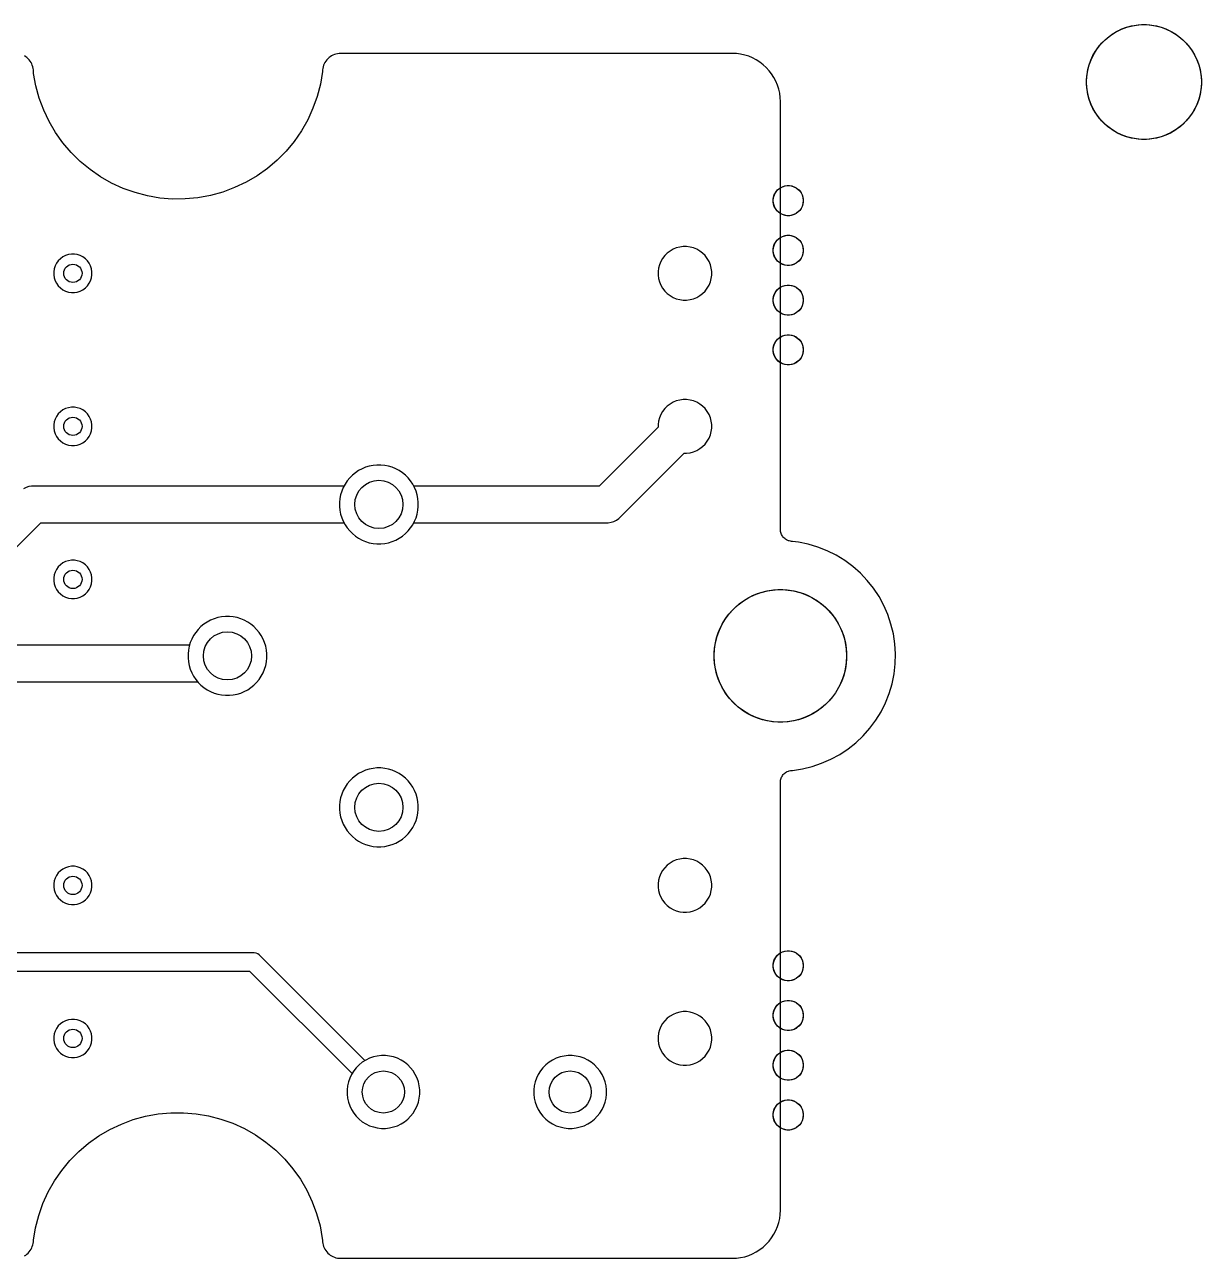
# Model space of a CAD drawing. Header units: millimetres. Extents: x -67 to 27, y -115 to 12.
# Drawn here: x 7.45 to 26.99, y -10 to 10.48 of the extents above; entities that cross this region are included whole.
import ezdxf

# ---------------------------------------------------------------- set-up
doc = ezdxf.new("R2010")
doc.units = ezdxf.units.MM

msp = doc.modelspace()

# ---------------------------------------------------------------- linework, layer by layer
at = {"layer": '16_copper'}
for points in [[(18.502, 5.913), (18.558, 5.928), (18.612, 5.95), (18.662, 5.98), (18.709, 6.015), (18.75, 6.056), (18.785, 6.103), (18.815, 6.153), (18.837, 6.207), (18.852, 6.263), (18.86, 6.321), (18.86, 6.379), (18.852, 6.437), (18.837, 6.493), (18.815, 6.547), (18.785, 6.597), (18.75, 6.644), (18.709, 6.685), (18.662, 6.72), (18.612, 6.75), (18.558, 6.772), (18.502, 6.787), (18.444, 6.795), (18.386, 6.795), (18.328, 6.787), (18.272, 6.772), (18.218, 6.75), (18.168, 6.72), (18.121, 6.685), (18.08, 6.644), (18.045, 6.597), (18.015, 6.547), (17.993, 6.493), (17.978, 6.437), (17.971, 6.379), (17.971, 6.321), (17.978, 6.263), (17.993, 6.207), (18.015, 6.153), (18.045, 6.103), (18.08, 6.056), (18.121, 6.015), (18.168, 5.98), (18.218, 5.95), (18.272, 5.928), (18.328, 5.913), (18.386, 5.905), (18.444, 5.905)], [(8.329, 6.04), (8.377, 6.056), (8.421, 6.078), (8.462, 6.108), (8.497, 6.143), (8.527, 6.184), (8.549, 6.228), (8.565, 6.276), (8.572, 6.325), (8.572, 6.375), (8.565, 6.424), (8.549, 6.472), (8.527, 6.516), (8.497, 6.557), (8.462, 6.592), (8.421, 6.622), (8.377, 6.644), (8.329, 6.66), (8.28, 6.668), (8.23, 6.668), (8.181, 6.66), (8.133, 6.644), (8.089, 6.622), (8.048, 6.592), (8.013, 6.557), (7.983, 6.516), (7.961, 6.472), (7.945, 6.424), (7.938, 6.375), (7.938, 6.325), (7.945, 6.276), (7.961, 6.228), (7.983, 6.184), (8.013, 6.143), (8.048, 6.108), (8.089, 6.078), (8.133, 6.056), (8.181, 6.04), (8.23, 6.033), (8.28, 6.033)], [(8.329, 3.5), (8.377, 3.516), (8.421, 3.538), (8.462, 3.568), (8.497, 3.603), (8.527, 3.644), (8.549, 3.688), (8.565, 3.736), (8.572, 3.785), (8.572, 3.835), (8.565, 3.884), (8.549, 3.932), (8.527, 3.976), (8.497, 4.017), (8.462, 4.052), (8.421, 4.082), (8.377, 4.104), (8.329, 4.12), (8.28, 4.128), (8.23, 4.128), (8.181, 4.12), (8.133, 4.104), (8.089, 4.082), (8.048, 4.052), (8.013, 4.017), (7.983, 3.976), (7.961, 3.932), (7.945, 3.884), (7.938, 3.835), (7.938, 3.785), (7.945, 3.736), (7.961, 3.688), (7.983, 3.644), (8.013, 3.603), (8.048, 3.568), (8.089, 3.538), (8.133, 3.516), (8.181, 3.5), (8.23, 3.493), (8.28, 3.493)], [(8.329, 0.96), (8.377, 0.976), (8.421, 0.998), (8.462, 1.028), (8.497, 1.063), (8.527, 1.104), (8.549, 1.148), (8.565, 1.196), (8.572, 1.245), (8.572, 1.295), (8.565, 1.344), (8.549, 1.392), (8.527, 1.436), (8.497, 1.477), (8.462, 1.512), (8.421, 1.542), (8.377, 1.564), (8.329, 1.58), (8.28, 1.588), (8.23, 1.588), (8.181, 1.58), (8.133, 1.564), (8.089, 1.542), (8.048, 1.512), (8.013, 1.477), (7.983, 1.436), (7.961, 1.392), (7.945, 1.344), (7.938, 1.295), (7.938, 1.245), (7.945, 1.196), (7.961, 1.148), (7.983, 1.104), (8.013, 1.063), (8.048, 1.028), (8.089, 0.998), (8.133, 0.976), (8.181, 0.96), (8.23, 0.953), (8.28, 0.953)], [(10.917, -0.648), (10.98, -0.635), (11.041, -0.617), (11.1, -0.592), (11.157, -0.562), (11.211, -0.526), (11.26, -0.485), (11.306, -0.44), (11.346, -0.39), (11.382, -0.337), (11.412, -0.28), (11.437, -0.221), (11.456, -0.159), (11.468, -0.096), (11.475, -0.032), (11.475, 0.032), (11.468, 0.096), (11.456, 0.159), (11.437, 0.221), (11.412, 0.28), (11.382, 0.337), (11.346, 0.39), (11.306, 0.44), (11.26, 0.485), (11.211, 0.526), (11.157, 0.562), (11.1, 0.592), (11.041, 0.617), (10.98, 0.635), (10.917, 0.648), (10.853, 0.654), (10.788, 0.654), (10.724, 0.648), (10.661, 0.635), (10.6, 0.617), (10.541, 0.592), (10.484, 0.562), (10.43, 0.526), (10.381, 0.485), (10.335, 0.44), (10.295, 0.39), (10.259, 0.337), (10.229, 0.28), (10.204, 0.221), (10.185, 0.159), (10.173, 0.096), (10.167, 0.032), (10.167, -0.032), (10.173, -0.096), (10.185, -0.159), (10.204, -0.221), (10.229, -0.28), (10.259, -0.337), (10.295, -0.39), (10.335, -0.44), (10.381, -0.485), (10.43, -0.526), (10.484, -0.562), (10.541, -0.592), (10.6, -0.617), (10.661, -0.635), (10.724, -0.648), (10.788, -0.654), (10.853, -0.654)], [(13.431, -3.162), (13.494, -3.15), (13.556, -3.131), (13.615, -3.106), (13.672, -3.076), (13.725, -3.04), (13.775, -3), (13.82, -2.954), (13.861, -2.905), (13.897, -2.851), (13.927, -2.794), (13.952, -2.735), (13.97, -2.674), (13.983, -2.611), (13.989, -2.547), (13.989, -2.482), (13.983, -2.418), (13.97, -2.355), (13.952, -2.294), (13.927, -2.235), (13.897, -2.178), (13.861, -2.124), (13.82, -2.075), (13.775, -2.029), (13.725, -1.989), (13.672, -1.953), (13.615, -1.923), (13.556, -1.898), (13.494, -1.879), (13.431, -1.867), (13.367, -1.86), (13.303, -1.86), (13.239, -1.867), (13.176, -1.879), (13.114, -1.898), (13.055, -1.923), (12.998, -1.953), (12.945, -1.989), (12.895, -2.029), (12.85, -2.075), (12.809, -2.124), (12.773, -2.178), (12.743, -2.235), (12.718, -2.294), (12.7, -2.355), (12.687, -2.418), (12.681, -2.482), (12.681, -2.547), (12.687, -2.611), (12.7, -2.674), (12.718, -2.735), (12.743, -2.794), (12.773, -2.851), (12.809, -2.905), (12.85, -2.954), (12.895, -3), (12.945, -3.04), (12.998, -3.076), (13.055, -3.106), (13.114, -3.131), (13.176, -3.15), (13.239, -3.162), (13.303, -3.168), (13.367, -3.168)], [(18.502, -4.247), (18.558, -4.232), (18.612, -4.21), (18.662, -4.18), (18.709, -4.145), (18.75, -4.104), (18.785, -4.057), (18.815, -4.007), (18.837, -3.953), (18.852, -3.897), (18.86, -3.839), (18.86, -3.781), (18.852, -3.723), (18.837, -3.667), (18.815, -3.613), (18.785, -3.563), (18.75, -3.516), (18.709, -3.475), (18.662, -3.44), (18.612, -3.41), (18.558, -3.388), (18.502, -3.373), (18.444, -3.366), (18.386, -3.366), (18.328, -3.373), (18.272, -3.388), (18.218, -3.41), (18.168, -3.44), (18.121, -3.475), (18.08, -3.516), (18.045, -3.563), (18.015, -3.613), (17.993, -3.667), (17.978, -3.723), (17.971, -3.781), (17.971, -3.839), (17.978, -3.897), (17.993, -3.953), (18.015, -4.007), (18.045, -4.057), (18.08, -4.104), (18.121, -4.145), (18.168, -4.18), (18.218, -4.21), (18.272, -4.232), (18.328, -4.247), (18.386, -4.255), (18.444, -4.255)], [(8.329, -4.12), (8.377, -4.104), (8.421, -4.082), (8.462, -4.052), (8.497, -4.017), (8.527, -3.976), (8.549, -3.932), (8.565, -3.884), (8.572, -3.835), (8.572, -3.785), (8.565, -3.736), (8.549, -3.688), (8.527, -3.644), (8.497, -3.603), (8.462, -3.568), (8.421, -3.538), (8.377, -3.516), (8.329, -3.5), (8.28, -3.493), (8.23, -3.493), (8.181, -3.5), (8.133, -3.516), (8.089, -3.538), (8.048, -3.568), (8.013, -3.603), (7.983, -3.644), (7.961, -3.688), (7.945, -3.736), (7.938, -3.785), (7.938, -3.835), (7.945, -3.884), (7.961, -3.932), (7.983, -3.976), (8.013, -4.017), (8.048, -4.052), (8.089, -4.082), (8.133, -4.104), (8.181, -4.12), (8.23, -4.128), (8.28, -4.128)], [(18.502, -6.787), (18.558, -6.772), (18.612, -6.75), (18.662, -6.72), (18.709, -6.685), (18.75, -6.644), (18.785, -6.597), (18.815, -6.547), (18.837, -6.493), (18.852, -6.437), (18.86, -6.379), (18.86, -6.321), (18.852, -6.263), (18.837, -6.207), (18.815, -6.153), (18.785, -6.103), (18.75, -6.056), (18.709, -6.015), (18.662, -5.98), (18.612, -5.95), (18.558, -5.928), (18.502, -5.913), (18.444, -5.905), (18.386, -5.905), (18.328, -5.913), (18.272, -5.928), (18.218, -5.95), (18.168, -5.98), (18.121, -6.015), (18.08, -6.056), (18.045, -6.103), (18.015, -6.153), (17.993, -6.207), (17.978, -6.263), (17.971, -6.321), (17.971, -6.379), (17.978, -6.437), (17.993, -6.493), (18.015, -6.547), (18.045, -6.597), (18.08, -6.644), (18.121, -6.685), (18.168, -6.72), (18.218, -6.75), (18.272, -6.772), (18.328, -6.787), (18.386, -6.795), (18.444, -6.795)], [(8.329, -6.66), (8.377, -6.644), (8.421, -6.622), (8.462, -6.592), (8.497, -6.557), (8.527, -6.516), (8.549, -6.472), (8.565, -6.424), (8.572, -6.375), (8.572, -6.325), (8.565, -6.276), (8.549, -6.228), (8.527, -6.184), (8.497, -6.143), (8.462, -6.108), (8.421, -6.078), (8.377, -6.056), (8.329, -6.04), (8.28, -6.033), (8.23, -6.033), (8.181, -6.04), (8.133, -6.056), (8.089, -6.078), (8.048, -6.108), (8.013, -6.143), (7.983, -6.184), (7.961, -6.228), (7.945, -6.276), (7.938, -6.325), (7.938, -6.375), (7.945, -6.424), (7.961, -6.472), (7.983, -6.516), (8.013, -6.557), (8.048, -6.592), (8.089, -6.622), (8.133, -6.644), (8.181, -6.66), (8.23, -6.668), (8.28, -6.668)], [(16.611, -7.835), (16.677, -7.82), (16.742, -7.798), (16.803, -7.768), (16.86, -7.732), (16.913, -7.69), (16.961, -7.642), (17.003, -7.589), (17.039, -7.532), (17.069, -7.471), (17.091, -7.406), (17.106, -7.34), (17.114, -7.273), (17.114, -7.205), (17.106, -7.138), (17.091, -7.072), (17.069, -7.007), (17.039, -6.946), (17.003, -6.889), (16.961, -6.836), (16.913, -6.788), (16.86, -6.746), (16.803, -6.71), (16.742, -6.68), (16.677, -6.658), (16.611, -6.643), (16.544, -6.635), (16.476, -6.635), (16.409, -6.643), (16.343, -6.658), (16.278, -6.68), (16.217, -6.71), (16.16, -6.746), (16.107, -6.788), (16.059, -6.836), (16.017, -6.889), (15.981, -6.946), (15.951, -7.007), (15.929, -7.072), (15.914, -7.138), (15.906, -7.205), (15.906, -7.273), (15.914, -7.34), (15.929, -7.406), (15.951, -7.471), (15.981, -7.532), (16.017, -7.589), (16.059, -7.642), (16.107, -7.69), (16.16, -7.732), (16.217, -7.768), (16.278, -7.798), (16.343, -7.82), (16.409, -7.835), (16.476, -7.843), (16.544, -7.843)]]:
    msp.add_lwpolyline(points, close=True, dxfattribs=at)
for points in [[(3.374, -2.137), (7.721, 2.21), (12.756, 2.21), (12.773, 2.178), (12.809, 2.124), (12.85, 2.075), (12.895, 2.029), (12.945, 1.989), (12.998, 1.953), (13.055, 1.923), (13.114, 1.898), (13.176, 1.879), (13.239, 1.867), (13.303, 1.86), (13.367, 1.86), (13.431, 1.867), (13.494, 1.879), (13.556, 1.898), (13.615, 1.923), (13.672, 1.953), (13.725, 1.989), (13.775, 2.029), (13.82, 2.075), (13.861, 2.124), (13.897, 2.178), (13.914, 2.21), (17.143, 2.21), (17.191, 2.217), (17.236, 2.232), (17.279, 2.254), (17.318, 2.282), (18.402, 3.366), (18.444, 3.366), (18.502, 3.373), (18.558, 3.388), (18.612, 3.41), (18.662, 3.44), (18.709, 3.475), (18.75, 3.516), (18.785, 3.563), (18.815, 3.613), (18.837, 3.667), (18.852, 3.723), (18.86, 3.781), (18.86, 3.839), (18.852, 3.897), (18.837, 3.953), (18.815, 4.007), (18.785, 4.057), (18.75, 4.104), (18.709, 4.145), (18.662, 4.18), (18.612, 4.21), (18.558, 4.232), (18.502, 4.247), (18.444, 4.255), (18.386, 4.255), (18.328, 4.247), (18.272, 4.232), (18.218, 4.21), (18.168, 4.18), (18.121, 4.145), (18.08, 4.104), (18.045, 4.057), (18.015, 4.007), (17.993, 3.953), (17.978, 3.897), (17.971, 3.839), (17.971, 3.797), (16.993, 2.819), (13.914, 2.819), (13.897, 2.851), (13.861, 2.905), (13.82, 2.954), (13.775, 3), (13.725, 3.04), (13.672, 3.076), (13.615, 3.106), (13.556, 3.131), (13.494, 3.15), (13.431, 3.162), (13.367, 3.168), (13.303, 3.168), (13.239, 3.162), (13.176, 3.15), (13.114, 3.131), (13.055, 3.106), (12.998, 3.076), (12.945, 3.04), (12.895, 3), (12.85, 2.954), (12.809, 2.905), (12.773, 2.851), (12.756, 2.819), (7.57, 2.819), (7.523, 2.812), (7.477, 2.797), (7.435, 2.775)], [(1.295, -5.232), (11.188, -5.232), (12.889, -6.933), (12.881, -6.946), (12.851, -7.007), (12.829, -7.072), (12.814, -7.138), (12.806, -7.205), (12.806, -7.273), (12.814, -7.34), (12.829, -7.406), (12.851, -7.471), (12.881, -7.532), (12.917, -7.589), (12.959, -7.642), (13.007, -7.69), (13.06, -7.732), (13.117, -7.768), (13.178, -7.798), (13.243, -7.82), (13.309, -7.835), (13.376, -7.843), (13.444, -7.843), (13.511, -7.835), (13.577, -7.82), (13.642, -7.798), (13.703, -7.768), (13.76, -7.732), (13.813, -7.69), (13.861, -7.642), (13.903, -7.589), (13.939, -7.532), (13.969, -7.471), (13.991, -7.406), (14.006, -7.34), (14.014, -7.273), (14.014, -7.205), (14.006, -7.138), (13.991, -7.072), (13.969, -7.007), (13.939, -6.946), (13.903, -6.889), (13.861, -6.836), (13.813, -6.788), (13.76, -6.746), (13.703, -6.71), (13.642, -6.68), (13.577, -6.658), (13.511, -6.643), (13.444, -6.635), (13.376, -6.635), (13.309, -6.643), (13.243, -6.658), (13.178, -6.68), (13.117, -6.71), (13.104, -6.718), (11.348, -4.962), (11.323, -4.945), (11.295, -4.933), (11.266, -4.928), (1.295, -4.928)]]:
    msp.add_lwpolyline(points, dxfattribs=at)
at = {"layer": '1_copper'}
for points in [[(8.329, 6.04), (8.377, 6.056), (8.421, 6.078), (8.462, 6.108), (8.497, 6.143), (8.527, 6.184), (8.549, 6.228), (8.565, 6.276), (8.572, 6.325), (8.572, 6.375), (8.565, 6.424), (8.549, 6.472), (8.527, 6.516), (8.497, 6.557), (8.462, 6.592), (8.421, 6.622), (8.377, 6.644), (8.329, 6.66), (8.28, 6.668), (8.23, 6.668), (8.181, 6.66), (8.133, 6.644), (8.089, 6.622), (8.048, 6.592), (8.013, 6.557), (7.983, 6.516), (7.961, 6.472), (7.945, 6.424), (7.938, 6.375), (7.938, 6.325), (7.945, 6.276), (7.961, 6.228), (7.983, 6.184), (8.013, 6.143), (8.048, 6.108), (8.089, 6.078), (8.133, 6.056), (8.181, 6.04), (8.23, 6.033), (8.28, 6.033)], [(8.329, 3.5), (8.377, 3.516), (8.421, 3.538), (8.462, 3.568), (8.497, 3.603), (8.527, 3.644), (8.549, 3.688), (8.565, 3.736), (8.572, 3.785), (8.572, 3.835), (8.565, 3.884), (8.549, 3.932), (8.527, 3.976), (8.497, 4.017), (8.462, 4.052), (8.421, 4.082), (8.377, 4.104), (8.329, 4.12), (8.28, 4.128), (8.23, 4.128), (8.181, 4.12), (8.133, 4.104), (8.089, 4.082), (8.048, 4.052), (8.013, 4.017), (7.983, 3.976), (7.961, 3.932), (7.945, 3.884), (7.938, 3.835), (7.938, 3.785), (7.945, 3.736), (7.961, 3.688), (7.983, 3.644), (8.013, 3.603), (8.048, 3.568), (8.089, 3.538), (8.133, 3.516), (8.181, 3.5), (8.23, 3.493), (8.28, 3.493)], [(13.431, 1.867), (13.494, 1.879), (13.556, 1.898), (13.615, 1.923), (13.672, 1.953), (13.725, 1.989), (13.775, 2.029), (13.82, 2.075), (13.861, 2.124), (13.897, 2.178), (13.927, 2.235), (13.952, 2.294), (13.97, 2.355), (13.983, 2.418), (13.989, 2.482), (13.989, 2.547), (13.983, 2.611), (13.97, 2.674), (13.952, 2.735), (13.927, 2.794), (13.897, 2.851), (13.861, 2.905), (13.82, 2.954), (13.775, 3), (13.725, 3.04), (13.672, 3.076), (13.615, 3.106), (13.556, 3.131), (13.494, 3.15), (13.431, 3.162), (13.367, 3.168), (13.303, 3.168), (13.239, 3.162), (13.176, 3.15), (13.114, 3.131), (13.055, 3.106), (12.998, 3.076), (12.945, 3.04), (12.895, 3), (12.85, 2.954), (12.809, 2.905), (12.773, 2.851), (12.743, 2.794), (12.718, 2.735), (12.7, 2.674), (12.687, 2.611), (12.681, 2.547), (12.681, 2.482), (12.687, 2.418), (12.7, 2.355), (12.718, 2.294), (12.743, 2.235), (12.773, 2.178), (12.809, 2.124), (12.85, 2.075), (12.895, 2.029), (12.945, 1.989), (12.998, 1.953), (13.055, 1.923), (13.114, 1.898), (13.176, 1.879), (13.239, 1.867), (13.303, 1.86), (13.367, 1.86)], [(8.329, 0.96), (8.377, 0.976), (8.421, 0.998), (8.462, 1.028), (8.497, 1.063), (8.527, 1.104), (8.549, 1.148), (8.565, 1.196), (8.572, 1.245), (8.572, 1.295), (8.565, 1.344), (8.549, 1.392), (8.527, 1.436), (8.497, 1.477), (8.462, 1.512), (8.421, 1.542), (8.377, 1.564), (8.329, 1.58), (8.28, 1.588), (8.23, 1.588), (8.181, 1.58), (8.133, 1.564), (8.089, 1.542), (8.048, 1.512), (8.013, 1.477), (7.983, 1.436), (7.961, 1.392), (7.945, 1.344), (7.938, 1.295), (7.938, 1.245), (7.945, 1.196), (7.961, 1.148), (7.983, 1.104), (8.013, 1.063), (8.048, 1.028), (8.089, 0.998), (8.133, 0.976), (8.181, 0.96), (8.23, 0.953), (8.28, 0.953)], [(13.431, -3.162), (13.494, -3.15), (13.556, -3.131), (13.615, -3.106), (13.672, -3.076), (13.725, -3.04), (13.775, -3), (13.82, -2.954), (13.861, -2.905), (13.897, -2.851), (13.927, -2.794), (13.952, -2.735), (13.97, -2.674), (13.983, -2.611), (13.989, -2.547), (13.989, -2.482), (13.983, -2.418), (13.97, -2.355), (13.952, -2.294), (13.927, -2.235), (13.897, -2.178), (13.861, -2.124), (13.82, -2.075), (13.775, -2.029), (13.725, -1.989), (13.672, -1.953), (13.615, -1.923), (13.556, -1.898), (13.494, -1.879), (13.431, -1.867), (13.367, -1.86), (13.303, -1.86), (13.239, -1.867), (13.176, -1.879), (13.114, -1.898), (13.055, -1.923), (12.998, -1.953), (12.945, -1.989), (12.895, -2.029), (12.85, -2.075), (12.809, -2.124), (12.773, -2.178), (12.743, -2.235), (12.718, -2.294), (12.7, -2.355), (12.687, -2.418), (12.681, -2.482), (12.681, -2.547), (12.687, -2.611), (12.7, -2.674), (12.718, -2.735), (12.743, -2.794), (12.773, -2.851), (12.809, -2.905), (12.85, -2.954), (12.895, -3), (12.945, -3.04), (12.998, -3.076), (13.055, -3.106), (13.114, -3.131), (13.176, -3.15), (13.239, -3.162), (13.303, -3.168), (13.367, -3.168)], [(8.329, -4.12), (8.377, -4.104), (8.421, -4.082), (8.462, -4.052), (8.497, -4.017), (8.527, -3.976), (8.549, -3.932), (8.565, -3.884), (8.572, -3.835), (8.572, -3.785), (8.565, -3.736), (8.549, -3.688), (8.527, -3.644), (8.497, -3.603), (8.462, -3.568), (8.421, -3.538), (8.377, -3.516), (8.329, -3.5), (8.28, -3.493), (8.23, -3.493), (8.181, -3.5), (8.133, -3.516), (8.089, -3.538), (8.048, -3.568), (8.013, -3.603), (7.983, -3.644), (7.961, -3.688), (7.945, -3.736), (7.938, -3.785), (7.938, -3.835), (7.945, -3.884), (7.961, -3.932), (7.983, -3.976), (8.013, -4.017), (8.048, -4.052), (8.089, -4.082), (8.133, -4.104), (8.181, -4.12), (8.23, -4.128), (8.28, -4.128)], [(8.329, -6.66), (8.377, -6.644), (8.421, -6.622), (8.462, -6.592), (8.497, -6.557), (8.527, -6.516), (8.549, -6.472), (8.565, -6.424), (8.572, -6.375), (8.572, -6.325), (8.565, -6.276), (8.549, -6.228), (8.527, -6.184), (8.497, -6.143), (8.462, -6.108), (8.421, -6.078), (8.377, -6.056), (8.329, -6.04), (8.28, -6.033), (8.23, -6.033), (8.181, -6.04), (8.133, -6.056), (8.089, -6.078), (8.048, -6.108), (8.013, -6.143), (7.983, -6.184), (7.961, -6.228), (7.945, -6.276), (7.938, -6.325), (7.938, -6.375), (7.945, -6.424), (7.961, -6.472), (7.983, -6.516), (8.013, -6.557), (8.048, -6.592), (8.089, -6.622), (8.133, -6.644), (8.181, -6.66), (8.23, -6.668), (8.28, -6.668)], [(13.511, -7.835), (13.577, -7.82), (13.642, -7.798), (13.703, -7.768), (13.76, -7.732), (13.813, -7.69), (13.861, -7.642), (13.903, -7.589), (13.939, -7.532), (13.969, -7.471), (13.991, -7.406), (14.006, -7.34), (14.014, -7.273), (14.014, -7.205), (14.006, -7.138), (13.991, -7.072), (13.969, -7.007), (13.939, -6.946), (13.903, -6.889), (13.861, -6.836), (13.813, -6.788), (13.76, -6.746), (13.703, -6.71), (13.642, -6.68), (13.577, -6.658), (13.511, -6.643), (13.444, -6.635), (13.376, -6.635), (13.309, -6.643), (13.243, -6.658), (13.178, -6.68), (13.117, -6.71), (13.06, -6.746), (13.007, -6.788), (12.959, -6.836), (12.917, -6.889), (12.881, -6.946), (12.851, -7.007), (12.829, -7.072), (12.814, -7.138), (12.806, -7.205), (12.806, -7.273), (12.814, -7.34), (12.829, -7.406), (12.851, -7.471), (12.881, -7.532), (12.917, -7.589), (12.959, -7.642), (13.007, -7.69), (13.06, -7.732), (13.117, -7.768), (13.178, -7.798), (13.243, -7.82), (13.309, -7.835), (13.376, -7.843), (13.444, -7.843)], [(16.611, -7.835), (16.677, -7.82), (16.742, -7.798), (16.803, -7.768), (16.86, -7.732), (16.913, -7.69), (16.961, -7.642), (17.003, -7.589), (17.039, -7.532), (17.069, -7.471), (17.091, -7.406), (17.106, -7.34), (17.114, -7.273), (17.114, -7.205), (17.106, -7.138), (17.091, -7.072), (17.069, -7.007), (17.039, -6.946), (17.003, -6.889), (16.961, -6.836), (16.913, -6.788), (16.86, -6.746), (16.803, -6.71), (16.742, -6.68), (16.677, -6.658), (16.611, -6.643), (16.544, -6.635), (16.476, -6.635), (16.409, -6.643), (16.343, -6.658), (16.278, -6.68), (16.217, -6.71), (16.16, -6.746), (16.107, -6.788), (16.059, -6.836), (16.017, -6.889), (15.981, -6.946), (15.951, -7.007), (15.929, -7.072), (15.914, -7.138), (15.906, -7.205), (15.906, -7.273), (15.914, -7.34), (15.929, -7.406), (15.951, -7.471), (15.981, -7.532), (16.017, -7.589), (16.059, -7.642), (16.107, -7.69), (16.16, -7.732), (16.217, -7.768), (16.278, -7.798), (16.343, -7.82), (16.409, -7.835), (16.476, -7.843), (16.544, -7.843)]]:
    msp.add_lwpolyline(points, close=True, dxfattribs=at)
msp.add_lwpolyline([(6.86, -0.432), (10.329, -0.432), (10.335, -0.44), (10.381, -0.485), (10.43, -0.526), (10.484, -0.562), (10.541, -0.592), (10.6, -0.617), (10.661, -0.635), (10.724, -0.648), (10.788, -0.654), (10.853, -0.654), (10.917, -0.648), (10.98, -0.635), (11.041, -0.617), (11.1, -0.592), (11.157, -0.562), (11.211, -0.526), (11.26, -0.485), (11.306, -0.44), (11.346, -0.39), (11.382, -0.337), (11.412, -0.28), (11.437, -0.221), (11.456, -0.159), (11.468, -0.096), (11.475, -0.032), (11.475, 0.032), (11.468, 0.096), (11.456, 0.159), (11.437, 0.221), (11.412, 0.28), (11.382, 0.337), (11.346, 0.39), (11.306, 0.44), (11.26, 0.485), (11.211, 0.526), (11.157, 0.562), (11.1, 0.592), (11.041, 0.617), (10.98, 0.635), (10.917, 0.648), (10.853, 0.654), (10.788, 0.654), (10.724, 0.648), (10.661, 0.635), (10.6, 0.617), (10.541, 0.592), (10.484, 0.562), (10.43, 0.526), (10.381, 0.485), (10.335, 0.44), (10.295, 0.39), (10.259, 0.337), (10.229, 0.28), (10.204, 0.221), (10.191, 0.178), (6.86, 0.178)], dxfattribs=at)
at = {"layer": 'drills_NPTH'}
for centre, radius in [((26.035, 9.525), 0.953), ((20.13, 7.557), 0.25), ((20.13, 6.731), 0.25), ((20.13, 5.905), 0.25), ((20.13, 5.08), 0.25), ((20, 0), 1.1), ((20.13, -5.144), 0.25), ((20.13, -5.969), 0.25), ((20.13, -6.795), 0.25), ((20.13, -7.62), 0.25)]:
    msp.add_circle(centre, radius, dxfattribs=at)
at = {"layer": 'drills_PTH'}
for centre, radius in [((13.335, 2.514), 0.4), ((10.821, 0), 0.4), ((13.335, -2.514), 0.4), ((13.41, -7.239), 0.35), ((16.51, -7.239), 0.35)]:
    msp.add_circle(centre, radius, dxfattribs=at)
at = {"layer": 'drills_via_1_16'}
for centre in [(8.255, 6.35), (8.255, 3.81), (8.255, 1.27), (8.255, -3.81), (8.255, -6.35)]:
    msp.add_circle(centre, 0.152, dxfattribs=at)
at = {"layer": 'holes'}
for points in [[(26.988, 9.483), (26.98, 9.401), (26.966, 9.319), (26.944, 9.238), (26.916, 9.16), (26.881, 9.085), (26.839, 9.013), (26.791, 8.945), (26.738, 8.881), (26.679, 8.822), (26.615, 8.769), (26.547, 8.721), (26.475, 8.679), (26.4, 8.644), (26.322, 8.616), (26.241, 8.594), (26.159, 8.58), (26.077, 8.572), (25.993, 8.572), (25.911, 8.58), (25.829, 8.594), (25.748, 8.616), (25.67, 8.644), (25.595, 8.679), (25.523, 8.721), (25.455, 8.769), (25.391, 8.822), (25.332, 8.881), (25.279, 8.945), (25.231, 9.013), (25.189, 9.085), (25.154, 9.16), (25.126, 9.238), (25.104, 9.319), (25.09, 9.401), (25.082, 9.483), (25.082, 9.567), (25.09, 9.649), (25.104, 9.731), (25.126, 9.812), (25.154, 9.89), (25.189, 9.965), (25.231, 10.037), (25.279, 10.105), (25.332, 10.169), (25.391, 10.228), (25.455, 10.281), (25.523, 10.329), (25.595, 10.371), (25.67, 10.406), (25.748, 10.434), (25.829, 10.456), (25.911, 10.47), (25.993, 10.478), (26.077, 10.478), (26.159, 10.47), (26.241, 10.456), (26.322, 10.434), (26.4, 10.406), (26.475, 10.371), (26.547, 10.329), (26.615, 10.281), (26.679, 10.228), (26.738, 10.169), (26.791, 10.105), (26.839, 10.037), (26.881, 9.965), (26.916, 9.89), (26.944, 9.812), (26.966, 9.731), (26.98, 9.649), (26.988, 9.567), (26.988, 9.483)], [(20.38, 7.537), (20.373, 7.498), (20.361, 7.461), (20.343, 7.425), (20.32, 7.394), (20.292, 7.366), (20.261, 7.343), (20.225, 7.325), (20.188, 7.313), (20.149, 7.307), (20.11, 7.307), (20.071, 7.313), (20.034, 7.325), (19.998, 7.343), (19.967, 7.366), (19.939, 7.394), (19.916, 7.425), (19.898, 7.461), (19.886, 7.498), (19.88, 7.537), (19.88, 7.576), (19.886, 7.615), (19.898, 7.652), (19.916, 7.688), (19.939, 7.719), (19.967, 7.747), (19.998, 7.77), (20.034, 7.788), (20.071, 7.8), (20.11, 7.807), (20.149, 7.807), (20.188, 7.8), (20.225, 7.788), (20.261, 7.77), (20.292, 7.747), (20.32, 7.719), (20.343, 7.688), (20.361, 7.652), (20.373, 7.615), (20.38, 7.576), (20.38, 7.537)], [(20.38, 6.711), (20.373, 6.672), (20.361, 6.635), (20.343, 6.6), (20.32, 6.568), (20.292, 6.54), (20.261, 6.517), (20.225, 6.499), (20.188, 6.487), (20.149, 6.481), (20.11, 6.481), (20.071, 6.487), (20.034, 6.499), (19.998, 6.517), (19.967, 6.54), (19.939, 6.568), (19.916, 6.6), (19.898, 6.635), (19.886, 6.672), (19.88, 6.711), (19.88, 6.751), (19.886, 6.79), (19.898, 6.827), (19.916, 6.862), (19.939, 6.894), (19.967, 6.922), (19.998, 6.945), (20.034, 6.963), (20.071, 6.975), (20.11, 6.981), (20.149, 6.981), (20.188, 6.975), (20.225, 6.963), (20.261, 6.945), (20.292, 6.922), (20.32, 6.894), (20.343, 6.862), (20.361, 6.827), (20.373, 6.79), (20.38, 6.751), (20.38, 6.711)], [(20.38, 5.886), (20.373, 5.847), (20.361, 5.81), (20.343, 5.774), (20.32, 5.743), (20.292, 5.715), (20.261, 5.692), (20.225, 5.674), (20.188, 5.662), (20.149, 5.655), (20.11, 5.655), (20.071, 5.662), (20.034, 5.674), (19.998, 5.692), (19.967, 5.715), (19.939, 5.743), (19.916, 5.774), (19.898, 5.81), (19.886, 5.847), (19.88, 5.886), (19.88, 5.925), (19.886, 5.964), (19.898, 6.001), (19.916, 6.037), (19.939, 6.068), (19.967, 6.096), (19.998, 6.119), (20.034, 6.137), (20.071, 6.149), (20.11, 6.155), (20.149, 6.155), (20.188, 6.149), (20.225, 6.137), (20.261, 6.119), (20.292, 6.096), (20.32, 6.068), (20.343, 6.037), (20.361, 6.001), (20.373, 5.964), (20.38, 5.925), (20.38, 5.886)], [(20.38, 5.06), (20.373, 5.021), (20.361, 4.984), (20.343, 4.949), (20.32, 4.917), (20.292, 4.889), (20.261, 4.866), (20.225, 4.848), (20.188, 4.836), (20.149, 4.83), (20.11, 4.83), (20.071, 4.836), (20.034, 4.848), (19.998, 4.866), (19.967, 4.889), (19.939, 4.917), (19.916, 4.949), (19.898, 4.984), (19.886, 5.021), (19.88, 5.06), (19.88, 5.1), (19.886, 5.139), (19.898, 5.176), (19.916, 5.211), (19.939, 5.243), (19.967, 5.271), (19.998, 5.294), (20.034, 5.312), (20.071, 5.324), (20.11, 5.33), (20.149, 5.33), (20.188, 5.324), (20.225, 5.312), (20.261, 5.294), (20.292, 5.271), (20.32, 5.243), (20.343, 5.211), (20.361, 5.176), (20.373, 5.139), (20.38, 5.1), (20.38, 5.06)], [(21.1, -0.043), (21.093, -0.129), (21.08, -0.215), (21.06, -0.299), (21.033, -0.381), (21, -0.461), (20.96, -0.538), (20.915, -0.612), (20.865, -0.682), (20.808, -0.747), (20.747, -0.808), (20.682, -0.865), (20.612, -0.915), (20.538, -0.96), (20.461, -1), (20.381, -1.033), (20.299, -1.06), (20.215, -1.08), (20.129, -1.093), (20.043, -1.1), (19.957, -1.1), (19.871, -1.093), (19.785, -1.08), (19.701, -1.06), (19.619, -1.033), (19.539, -1), (19.462, -0.96), (19.388, -0.915), (19.318, -0.865), (19.253, -0.808), (19.192, -0.747), (19.135, -0.682), (19.085, -0.612), (19.04, -0.538), (19, -0.461), (18.967, -0.381), (18.94, -0.299), (18.92, -0.215), (18.907, -0.129), (18.9, -0.043), (18.9, 0.043), (18.907, 0.129), (18.92, 0.215), (18.94, 0.299), (18.967, 0.381), (19, 0.461), (19.04, 0.538), (19.085, 0.612), (19.135, 0.682), (19.192, 0.747), (19.253, 0.808), (19.318, 0.865), (19.388, 0.915), (19.462, 0.96), (19.539, 1), (19.619, 1.033), (19.701, 1.06), (19.785, 1.08), (19.871, 1.093), (19.957, 1.1), (20.043, 1.1), (20.129, 1.093), (20.215, 1.08), (20.299, 1.06), (20.381, 1.033), (20.461, 1), (20.538, 0.96), (20.612, 0.915), (20.682, 0.865), (20.747, 0.808), (20.808, 0.747), (20.865, 0.682), (20.915, 0.612), (20.96, 0.538), (21, 0.461), (21.033, 0.381), (21.06, 0.299), (21.08, 0.215), (21.093, 0.129), (21.1, 0.043), (21.1, -0.043)], [(20.38, -5.163), (20.373, -5.202), (20.361, -5.239), (20.343, -5.275), (20.32, -5.306), (20.292, -5.334), (20.261, -5.357), (20.225, -5.375), (20.188, -5.387), (20.149, -5.394), (20.11, -5.394), (20.071, -5.387), (20.034, -5.375), (19.998, -5.357), (19.967, -5.334), (19.939, -5.306), (19.916, -5.275), (19.898, -5.239), (19.886, -5.202), (19.88, -5.163), (19.88, -5.124), (19.886, -5.085), (19.898, -5.048), (19.916, -5.012), (19.939, -4.981), (19.967, -4.953), (19.998, -4.93), (20.034, -4.912), (20.071, -4.9), (20.11, -4.894), (20.149, -4.894), (20.188, -4.9), (20.225, -4.912), (20.261, -4.93), (20.292, -4.953), (20.32, -4.981), (20.343, -5.012), (20.361, -5.048), (20.373, -5.085), (20.38, -5.124), (20.38, -5.163)], [(20.38, -5.989), (20.373, -6.028), (20.361, -6.065), (20.343, -6.1), (20.32, -6.132), (20.292, -6.16), (20.261, -6.183), (20.225, -6.201), (20.188, -6.213), (20.149, -6.219), (20.11, -6.219), (20.071, -6.213), (20.034, -6.201), (19.998, -6.183), (19.967, -6.16), (19.939, -6.132), (19.916, -6.1), (19.898, -6.065), (19.886, -6.028), (19.88, -5.989), (19.88, -5.949), (19.886, -5.91), (19.898, -5.873), (19.916, -5.838), (19.939, -5.806), (19.967, -5.778), (19.998, -5.755), (20.034, -5.737), (20.071, -5.725), (20.11, -5.719), (20.149, -5.719), (20.188, -5.725), (20.225, -5.737), (20.261, -5.755), (20.292, -5.778), (20.32, -5.806), (20.343, -5.838), (20.361, -5.873), (20.373, -5.91), (20.38, -5.949), (20.38, -5.989)], [(20.38, -6.814), (20.373, -6.853), (20.361, -6.89), (20.343, -6.926), (20.32, -6.957), (20.292, -6.985), (20.261, -7.008), (20.225, -7.026), (20.188, -7.038), (20.149, -7.045), (20.11, -7.045), (20.071, -7.038), (20.034, -7.026), (19.998, -7.008), (19.967, -6.985), (19.939, -6.957), (19.916, -6.926), (19.898, -6.89), (19.886, -6.853), (19.88, -6.814), (19.88, -6.775), (19.886, -6.736), (19.898, -6.699), (19.916, -6.663), (19.939, -6.632), (19.967, -6.604), (19.998, -6.581), (20.034, -6.563), (20.071, -6.551), (20.11, -6.545), (20.149, -6.545), (20.188, -6.551), (20.225, -6.563), (20.261, -6.581), (20.292, -6.604), (20.32, -6.632), (20.343, -6.663), (20.361, -6.699), (20.373, -6.736), (20.38, -6.775), (20.38, -6.814)], [(20.38, -7.64), (20.373, -7.679), (20.361, -7.716), (20.343, -7.751), (20.32, -7.783), (20.292, -7.811), (20.261, -7.834), (20.225, -7.852), (20.188, -7.864), (20.149, -7.87), (20.11, -7.87), (20.071, -7.864), (20.034, -7.852), (19.998, -7.834), (19.967, -7.811), (19.939, -7.783), (19.916, -7.751), (19.898, -7.716), (19.886, -7.679), (19.88, -7.64), (19.88, -7.6), (19.886, -7.561), (19.898, -7.524), (19.916, -7.489), (19.939, -7.457), (19.967, -7.429), (19.998, -7.406), (20.034, -7.388), (20.071, -7.376), (20.11, -7.37), (20.149, -7.37), (20.188, -7.376), (20.225, -7.388), (20.261, -7.406), (20.292, -7.429), (20.32, -7.457), (20.343, -7.489), (20.361, -7.524), (20.373, -7.561), (20.38, -7.6), (20.38, -7.64)]]:
    msp.add_lwpolyline(points, close=True, dxfattribs=at)
at = {"layer": 'outline'}
msp.add_lwpolyline([(7.45, -9.96), (7.472, -9.946), (7.493, -9.93), (7.512, -9.912), (7.53, -9.893), (7.546, -9.872), (7.56, -9.85), (7.572, -9.827), (7.582, -9.803), (7.59, -9.778), (7.595, -9.752), (7.599, -9.726), (7.6, -9.7), (7.635, -9.492), (7.689, -9.288), (7.759, -9.089), (7.847, -8.897), (7.952, -8.714), (8.072, -8.54), (8.206, -8.378), (8.354, -8.227), (8.515, -8.091), (8.687, -7.969), (8.869, -7.862), (9.06, -7.772), (9.258, -7.698), (9.461, -7.642), (9.669, -7.604), (9.879, -7.584), (10.09, -7.583), (10.3, -7.6), (10.508, -7.635), (10.712, -7.689), (10.911, -7.759), (11.103, -7.847), (11.286, -7.952), (11.46, -8.072), (11.622, -8.206), (11.773, -8.354), (11.909, -8.515), (12.031, -8.687), (12.138, -8.869), (12.228, -9.06), (12.302, -9.258), (12.358, -9.461), (12.396, -9.669), (12.4, -9.7), (12.401, -9.726), (12.405, -9.752), (12.41, -9.778), (12.418, -9.803), (12.428, -9.827), (12.44, -9.85), (12.454, -9.872), (12.47, -9.893), (12.488, -9.912), (12.507, -9.93), (12.528, -9.946), (12.55, -9.96), (12.573, -9.972), (12.597, -9.982), (12.622, -9.99), (12.648, -9.995), (12.674, -9.999), (12.7, -10), (19.2, -10), (19.27, -9.997), (19.339, -9.988), (19.407, -9.973), (19.474, -9.952), (19.538, -9.925), (19.6, -9.893), (19.659, -9.855), (19.714, -9.813), (19.766, -9.766), (19.813, -9.714), (19.855, -9.659), (19.893, -9.6), (19.925, -9.538), (19.952, -9.474), (19.973, -9.407), (19.988, -9.339), (19.997, -9.27), (20, -9.2), (20, -2.1), (20.001, -2.083), (20.003, -2.065), (20.007, -2.048), (20.012, -2.032), (20.019, -2.015), (20.027, -2), (20.036, -1.985), (20.047, -1.971), (20.059, -1.959), (20.071, -1.947), (20.085, -1.936), (20.1, -1.927), (20.115, -1.919), (20.132, -1.912), (20.148, -1.907), (20.165, -1.903), (20.183, -1.901), (20.2, -1.9), (20.365, -1.875), (20.527, -1.836), (20.685, -1.783), (20.838, -1.717), (20.984, -1.637), (21.123, -1.545), (21.254, -1.442), (21.375, -1.327), (21.485, -1.202), (21.584, -1.068), (21.671, -0.926), (21.745, -0.777), (21.807, -0.622), (21.854, -0.462), (21.887, -0.299), (21.906, -0.133), (21.91, 0.034), (21.9, 0.2), (21.875, 0.365), (21.836, 0.527), (21.783, 0.685), (21.717, 0.838), (21.637, 0.984), (21.545, 1.123), (21.442, 1.254), (21.327, 1.375), (21.202, 1.485), (21.068, 1.584), (20.926, 1.671), (20.777, 1.745), (20.622, 1.807), (20.462, 1.854), (20.299, 1.887), (20.2, 1.9), (20.183, 1.901), (20.165, 1.903), (20.148, 1.907), (20.132, 1.912), (20.115, 1.919), (20.1, 1.927), (20.085, 1.936), (20.071, 1.947), (20.059, 1.959), (20.047, 1.971), (20.036, 1.985), (20.027, 2), (20.019, 2.015), (20.012, 2.032), (20.007, 2.048), (20.003, 2.065), (20.001, 2.083), (20, 2.1), (20, 9.2), (19.997, 9.27), (19.988, 9.339), (19.973, 9.407), (19.952, 9.474), (19.925, 9.538), (19.893, 9.6), (19.855, 9.659), (19.813, 9.714), (19.766, 9.766), (19.714, 9.813), (19.659, 9.855), (19.6, 9.893), (19.538, 9.925), (19.474, 9.952), (19.407, 9.973), (19.339, 9.988), (19.27, 9.997), (19.2, 10), (12.7, 10), (12.674, 9.999), (12.648, 9.995), (12.622, 9.99), (12.597, 9.982), (12.573, 9.972), (12.55, 9.96), (12.528, 9.946), (12.507, 9.93), (12.488, 9.912), (12.47, 9.893), (12.454, 9.872), (12.44, 9.85), (12.428, 9.827), (12.418, 9.803), (12.41, 9.778), (12.405, 9.752), (12.401, 9.726), (12.4, 9.7), (12.365, 9.492), (12.311, 9.288), (12.241, 9.089), (12.153, 8.897), (12.048, 8.714), (11.928, 8.54), (11.794, 8.378), (11.646, 8.227), (11.485, 8.091), (11.313, 7.969), (11.131, 7.862), (10.94, 7.772), (10.742, 7.698), (10.539, 7.642), (10.331, 7.604), (10.121, 7.584), (9.91, 7.583), (9.7, 7.6), (9.492, 7.635), (9.288, 7.689), (9.089, 7.759), (8.897, 7.847), (8.714, 7.952), (8.54, 8.072), (8.378, 8.206), (8.227, 8.354), (8.091, 8.515), (7.969, 8.687), (7.862, 8.869), (7.772, 9.06), (7.698, 9.258), (7.642, 9.461), (7.604, 9.669), (7.6, 9.7), (7.599, 9.726), (7.595, 9.752), (7.59, 9.778), (7.582, 9.803), (7.572, 9.827), (7.56, 9.85), (7.546, 9.872), (7.53, 9.893), (7.512, 9.912), (7.493, 9.93), (7.472, 9.946), (7.45, 9.96)], dxfattribs=at)

doc.saveas('drawing.dxf')
